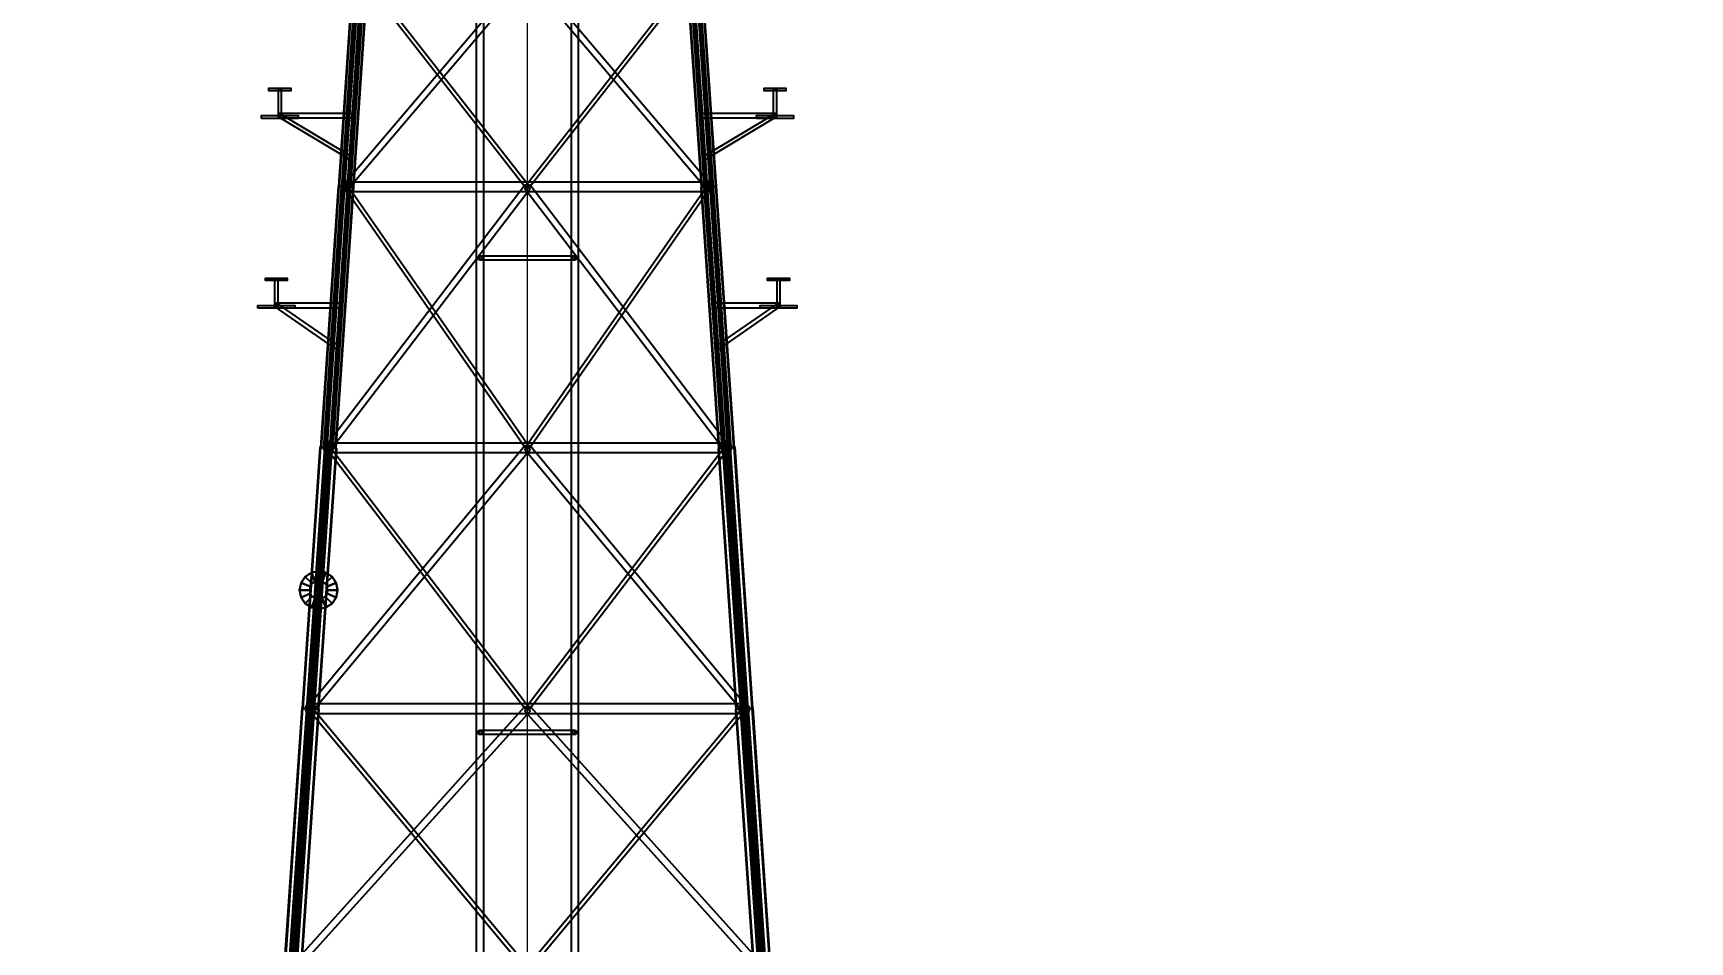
# Model space of a CAD drawing. Header units: millimetres. Extents: x -84906 to 117550, y -3000 to 338000.
# Drawn here: x -20848 to 49032, y 131172 to 169478 of the extents above; entities that cross this region are included whole.
import ezdxf

# ---------------------------------------------------------------- set-up
doc = ezdxf.new("R2010")
doc.units = ezdxf.units.MM
for name, color, linetype, lineweight in [('D-BMK-AXIS', 7, 'Continuous', 13), ('D-STR-CORE', 7, 'Continuous', 25), ('D-STR-DIM', 7, 'Continuous', 13), ('D-STR-STRC', 7, 'Continuous', 25)]:
    doc.layers.add(name, color=color, linetype=linetype, lineweight=lineweight)
doc.styles.add('OpenSansCondensed-Light', font='OpenSansCondensed-Light.ttf')
doc.styles.add('TOWER_UNICODE', font='Arial Unicode.ttf')
doc.dimstyles.new('EZDXF', dxfattribs={"dimtxt": 0.25, "dimasz": 0.175, "dimexe": 0.375, "dimexo": 0.125, "dimgap": 0.1, "dimtad": 1, "dimlfac": 100, "dimzin": 12, "dimdsep": 46, "dimtxsty": 'OpenSansCondensed-Light', "dimblk": 'ARCHTICK', "dimcen": 2.5, "dimazin": 3, "dimtfac": 0.5, "dimtmove": 2, "dimatfit": 3})

# ---------------------------------------------------------------- blocks, each defined once
blk = doc.blocks.new('_ARCHTICK')
at = {"color": 0, "linetype": 'BYBLOCK', "const_width": 0.15}
blk.add_lwpolyline([(-0.5, -0.5), (0.5, 0.5)], dxfattribs=at)

msp = doc.modelspace()

# ---------------------------------------------------------------- linework, layer by layer
at = {"layer": 'D-BMK-AXIS'}
msp.add_line((0, -3000), (0, 338000), dxfattribs=at)
at = {"layer": 'D-STR-CORE'}
for points in [[(-2160, 18300), (-1840, 18300), (-1840, 224550), (-2160, 224550)], [(-2160, 18300), (-1840, 18300), (-1840, 224550), (-2160, 224550)], [(1840, 18300), (2160, 18300), (2160, 224550), (1840, 224550)], [(1840, 18300), (2160, 18300), (2160, 224550), (1840, 224550)], [(-2000, 160090), (2000, 160090), (2000, 159910), (-2000, 159910)], [(2000, 159910), (-2000, 159910), (-2000, 160090), (2000, 160090)], [(-2000, 140090), (2000, 140090), (2000, 139910), (-2000, 139910)], [(2000, 139910), (-2000, 139910), (-2000, 140090), (2000, 140090)]]:
    msp.add_lwpolyline(points, close=True, dxfattribs=at)
for centre in [(-2000, 160000), (2000, 160000), (-2000, 140000), (2000, 140000)]:
    msp.add_circle(centre, 90, dxfattribs=at)
at = {"layer": 'D-STR-STRC'}
for points in [[(-7721.1, 162984), (-7956.4, 163016), (-7345.4, 172016), (-7110, 171984)], [(-7956.4, 163016), (-7943.6, 163016), (-7332.6, 172016), (-7345.4, 172016)], [(-7943.6, 163016), (-7956.4, 163016), (-7345.4, 172016), (-7332.6, 172016)], [(-7956.4, 163016), (-7721.1, 162984), (-7110, 171984), (-7345.4, 172016)], [(-7943.6, 163016), (-7830.9, 163000.7), (-7219.9, 172000.7), (-7332.6, 172016)], [(-7830.9, 163000.7), (-7943.6, 163016), (-7332.6, 172016), (-7219.9, 172000.7)], [(-7830.9, 163000.7), (-7475.1, 163000.7), (-6864.1, 172000.7), (-7219.9, 172000.7)], [(-7475.1, 163000.7), (-7830.9, 163000.7), (-7219.9, 172000.7), (-6864.1, 172000.7)], [(-7465.2, 162999.3), (-7821.1, 162999.3), (-7210, 171999.3), (-6854.2, 171999.3)], [(-7821.1, 162999.3), (-7708.3, 162984), (-7097.3, 171984), (-7210, 171999.3)], [(-7708.3, 162984), (-7821.1, 162999.3), (-7210, 171999.3), (-7097.3, 171984)], [(-7821.1, 162999.3), (-7465.2, 162999.3), (-6854.2, 171999.3), (-7210, 171999.3)], [(-7782.6, 163009.1), (-7171.6, 172009.1), (-6902.6, 171990.9), (-7513.6, 162990.9)], [(-6902.6, 171990.9), (-7513.6, 162990.9), (-7782.6, 163009.1), (-7171.6, 172009.1)], [(-7750.8, 163087.3), (-102.7, 172087.3), (102.7, 171912.7), (-7545.4, 162912.7)], [(102.7, 171912.7), (-7545.4, 162912.7), (-7750.8, 163087.3), (-102.7, 172087.3)], [(-7728.8, 163005.5), (-7117.8, 172005.5), (-6956.4, 171994.5), (-7567.4, 162994.5)], [(-6956.4, 171994.5), (-7567.4, 162994.5), (-7728.8, 163005.5), (-7117.8, 172005.5)], [(-7708.3, 162984), (-7721.1, 162984), (-7110, 171984), (-7097.3, 171984)], [(-7721.1, 162984), (-7708.3, 162984), (-7097.3, 171984), (-7110, 171984)], [(-7475.1, 163000.7), (-7587.8, 163016), (-6976.8, 172016), (-6864.1, 172000.7)], [(-7587.8, 163016), (-7575.1, 163016), (-6964.1, 172016), (-6976.8, 172016)], [(-7575.1, 163016), (-7587.8, 163016), (-6976.8, 172016), (-6964.1, 172016)], [(-7587.8, 163016), (-7475.1, 163000.7), (-6864.1, 172000.7), (-6976.8, 172016)], [(-7575.1, 163016), (-7339.8, 162984), (-6728.8, 171984), (-6964.1, 172016)], [(-7339.8, 162984), (-7575.1, 163016), (-6964.1, 172016), (-6728.8, 171984)], [(-7352.5, 162984), (-7465.2, 162999.3), (-6854.2, 171999.3), (-6741.5, 171984)], [(-7465.2, 162999.3), (-7352.5, 162984), (-6741.5, 171984), (-6854.2, 171999.3)], [(-7339.8, 162984), (-7352.5, 162984), (-6741.5, 171984), (-6728.8, 171984)], [(-7352.5, 162984), (-7339.8, 162984), (-6728.8, 171984), (-6741.5, 171984)], [(-6973.3, 172049.8), (63.7, 163049.8), (-63.7, 162950.2), (-7100.8, 171950.2)], [(-63.7, 162950.2), (-7100.8, 171950.2), (-6973.3, 172049.8), (63.7, 163049.8)], [(102.7, 172087.3), (7750.8, 163087.3), (7545.4, 162912.7), (-102.7, 171912.7)], [(7545.4, 162912.7), (-102.7, 171912.7), (102.7, 172087.3), (7750.8, 163087.3)], [(-63.7, 163049.8), (6973.3, 172049.8), (7100.8, 171950.2), (63.7, 162950.2)], [(7100.8, 171950.2), (63.7, 162950.2), (-63.7, 163049.8), (6973.3, 172049.8)], [(7339.8, 162984), (7575.1, 163016), (6964.1, 172016), (6728.8, 171984)], [(7575.1, 163016), (7339.8, 162984), (6728.8, 171984), (6964.1, 172016)], [(7352.5, 162984), (7339.8, 162984), (6728.8, 171984), (6741.5, 171984)], [(7339.8, 162984), (7352.5, 162984), (6741.5, 171984), (6728.8, 171984)], [(7465.2, 162999.3), (7352.5, 162984), (6741.5, 171984), (6854.2, 171999.3)], [(7352.5, 162984), (7465.2, 162999.3), (6854.2, 171999.3), (6741.5, 171984)], [(7821.1, 162999.3), (7465.2, 162999.3), (6854.2, 171999.3), (7210, 171999.3)], [(7465.2, 162999.3), (7821.1, 162999.3), (7210, 171999.3), (6854.2, 171999.3)], [(7587.8, 163016), (7475.1, 163000.7), (6864.1, 172000.7), (6976.8, 172016)], [(7475.1, 163000.7), (7587.8, 163016), (6976.8, 172016), (6864.1, 172000.7)], [(7475.1, 163000.7), (7830.9, 163000.7), (7219.9, 172000.7), (6864.1, 172000.7)], [(7830.9, 163000.7), (7475.1, 163000.7), (6864.1, 172000.7), (7219.9, 172000.7)], [(7513.6, 162990.9), (6902.6, 171990.9), (7171.6, 172009.1), (7782.6, 163009.1)], [(7171.6, 172009.1), (7782.6, 163009.1), (7513.6, 162990.9), (6902.6, 171990.9)], [(7567.4, 162994.5), (6956.4, 171994.5), (7117.8, 172005.5), (7728.8, 163005.5)], [(7117.8, 172005.5), (7728.8, 163005.5), (7567.4, 162994.5), (6956.4, 171994.5)], [(7575.1, 163016), (7587.8, 163016), (6976.8, 172016), (6964.1, 172016)], [(7587.8, 163016), (7575.1, 163016), (6964.1, 172016), (6976.8, 172016)], [(7708.3, 162984), (7821.1, 162999.3), (7210, 171999.3), (7097.3, 171984)], [(7821.1, 162999.3), (7708.3, 162984), (7097.3, 171984), (7210, 171999.3)], [(7721.1, 162984), (7708.3, 162984), (7097.3, 171984), (7110, 171984)], [(7708.3, 162984), (7721.1, 162984), (7110, 171984), (7097.3, 171984)], [(7956.4, 163016), (7721.1, 162984), (7110, 171984), (7345.4, 172016)], [(7721.1, 162984), (7956.4, 163016), (7345.4, 172016), (7110, 171984)], [(7830.9, 163000.7), (7943.6, 163016), (7332.6, 172016), (7219.9, 172000.7)], [(7943.6, 163016), (7830.9, 163000.7), (7219.9, 172000.7), (7332.6, 172016)], [(7943.6, 163016), (7956.4, 163016), (7345.4, 172016), (7332.6, 172016)], [(7956.4, 163016), (7943.6, 163016), (7332.6, 172016), (7345.4, 172016)], [(-10904, 167155), (-9984.8, 167155), (-9984.8, 167045), (-10904, 167045)], [(-9984.8, 167045), (-10904, 167045), (-10904, 167155), (-9984.8, 167155)], [(-10504.4, 165940), (-10504.4, 167100), (-10384.4, 167100), (-10384.4, 165940)], [(-10504.4, 165940), (-10504.4, 167100), (-10384.4, 167100), (-10384.4, 165940)], [(9984.8, 167155), (10904, 167155), (10904, 167045), (9984.8, 167045)], [(10904, 167045), (9984.8, 167045), (9984.8, 167155), (10904, 167155)], [(10384.4, 165940), (10384.4, 167100), (10504.4, 167100), (10504.4, 165940)], [(10384.4, 165940), (10384.4, 167100), (10504.4, 167100), (10504.4, 165940)], [(-11222.2, 165880), (-11222.2, 166000), (-9666.6, 166000), (-9666.6, 165880)], [(-11222.2, 165880), (-11222.2, 166000), (-9666.6, 166000), (-9666.6, 165880)], [(-7480.4, 164131.4), (-10485.5, 165931.4), (-10403.3, 166068.6), (-7398.2, 164268.6)], [(-7480.4, 164131.4), (-10485.5, 165931.4), (-10403.3, 166068.6), (-7398.2, 164268.6)], [(-7317.1, 165890), (-10444.4, 165890), (-10444.4, 166110), (-7317.1, 166110)], [(-7317.1, 165890), (-10444.4, 165890), (-10444.4, 166110), (-7317.1, 166110)], [(7317.1, 166110), (10444.4, 166110), (10444.4, 165890), (7317.1, 165890)], [(7317.1, 166110), (10444.4, 166110), (10444.4, 165890), (7317.1, 165890)], [(7398.2, 164268.6), (10403.3, 166068.6), (10485.5, 165931.4), (7480.4, 164131.4)], [(7398.2, 164268.6), (10403.3, 166068.6), (10485.5, 165931.4), (7480.4, 164131.4)], [(9666.6, 165880), (9666.6, 166000), (11222.2, 166000), (11222.2, 165880)], [(9666.6, 165880), (9666.6, 166000), (11222.2, 166000), (11222.2, 165880)], [(-8473.4, 151983.4), (-8716.4, 152016.6), (-7966.4, 163016.6), (-7723.4, 162983.4)], [(-8716.4, 152016.6), (-8703.7, 152016.6), (-7953.7, 163016.6), (-7966.4, 163016.6)], [(-8703.7, 152016.6), (-8716.4, 152016.6), (-7966.4, 163016.6), (-7953.7, 163016.6)], [(-8716.4, 152016.6), (-8473.4, 151983.4), (-7723.4, 162983.4), (-7966.4, 163016.6)], [(-8703.7, 152016.6), (-8587.1, 152000.7), (-7837.1, 163000.7), (-7953.7, 163016.6)], [(-8587.1, 152000.7), (-8703.7, 152016.6), (-7953.7, 163016.6), (-7837.1, 163000.7)], [(-8587.1, 152000.7), (-8218.8, 152000.7), (-7468.9, 163000.7), (-7837.1, 163000.7)], [(-8218.8, 152000.7), (-8587.1, 152000.7), (-7837.1, 163000.7), (-7468.9, 163000.7)], [(-8209, 151999.3), (-8577.3, 151999.3), (-7827.3, 162999.3), (-7459, 162999.3)], [(-8577.3, 151999.3), (-8460.7, 151983.4), (-7710.7, 162983.4), (-7827.3, 162999.3)], [(-8460.7, 151983.4), (-8577.3, 151999.3), (-7827.3, 162999.3), (-7710.7, 162983.4)], [(-8577.3, 151999.3), (-8209, 151999.3), (-7459, 162999.3), (-7827.3, 162999.3)], [(-8536.9, 152009.5), (-7787, 163009.5), (-7509.2, 162990.5), (-8259.2, 151990.5)], [(-7509.2, 162990.5), (-8259.2, 151990.5), (-8536.9, 152009.5), (-7787, 163009.5)], [(-8508.7, 152084.5), (-110.6, 163084.5), (110.6, 162915.5), (-8287.4, 151915.5)], [(110.6, 162915.5), (-8287.4, 151915.5), (-8508.7, 152084.5), (-110.6, 163084.5)], [(-8481.4, 152005.7), (-7731.4, 163005.7), (-7564.8, 162994.3), (-8314.7, 151994.3)], [(-7564.8, 162994.3), (-8314.7, 151994.3), (-8481.4, 152005.7), (-7731.4, 163005.7)], [(-8460.7, 151983.4), (-8473.4, 151983.4), (-7723.4, 162983.4), (-7710.7, 162983.4)], [(-8473.4, 151983.4), (-8460.7, 151983.4), (-7710.7, 162983.4), (-7723.4, 162983.4)], [(-8218.8, 152000.7), (-8335.4, 152016.6), (-7585.4, 163016.6), (-7468.9, 163000.7)], [(-8335.4, 152016.6), (-8322.7, 152016.6), (-7572.7, 163016.6), (-7585.4, 163016.6)], [(-8322.7, 152016.6), (-8335.4, 152016.6), (-7585.4, 163016.6), (-7572.7, 163016.6)], [(-8335.4, 152016.6), (-8218.8, 152000.7), (-7468.9, 163000.7), (-7585.4, 163016.6)], [(-8322.7, 152016.6), (-8079.7, 151983.4), (-7329.7, 162983.4), (-7572.7, 163016.6)], [(-8079.7, 151983.4), (-8322.7, 152016.6), (-7572.7, 163016.6), (-7329.7, 162983.4)], [(-8092.4, 151983.4), (-8209, 151999.3), (-7459, 162999.3), (-7342.5, 162983.4)], [(-8209, 151999.3), (-8092.4, 151983.4), (-7342.5, 162983.4), (-7459, 162999.3)], [(-8079.7, 151983.4), (-8092.4, 151983.4), (-7342.5, 162983.4), (-7329.7, 162983.4)], [(-8092.4, 151983.4), (-8079.7, 151983.4), (-7329.7, 162983.4), (-7342.5, 162983.4)], [(-7723.4, 162983.4), (-7966.4, 163016.6), (-7953.7, 163016.6), (-7837.1, 163000.7), (-7468.9, 163000.7), (-7585.4, 163016.6), (-7572.7, 163016.6), (-7329.7, 162983.4), (-7342.5, 162983.4), (-7459, 162999.3), (-7827.3, 162999.3), (-7710.7, 162983.4)], [(-7329.7, 162983.4), (-7572.7, 163016.6), (-7585.4, 163016.6), (-7468.9, 163000.7), (-7837.1, 163000.7), (-7953.7, 163016.6), (-7966.4, 163016.6), (-7723.4, 162983.4), (-7710.7, 162983.4), (-7827.3, 162999.3), (-7459, 162999.3), (-7342.5, 162983.4)], [(-7721.1, 162984), (-7956.4, 163016), (-7943.6, 163016), (-7830.9, 163000.7), (-7475.1, 163000.7), (-7587.8, 163016), (-7575.1, 163016), (-7339.8, 162984), (-7352.5, 162984), (-7465.2, 162999.3), (-7821.1, 162999.3), (-7708.3, 162984)], [(-7339.8, 162984), (-7575.1, 163016), (-7587.8, 163016), (-7475.1, 163000.7), (-7830.9, 163000.7), (-7943.6, 163016), (-7956.4, 163016), (-7721.1, 162984), (-7708.3, 162984), (-7821.1, 162999.3), (-7465.2, 162999.3), (-7352.5, 162984)], [(-7579.5, 163047.7), (68.6, 152047.7), (-68.6, 151952.3), (-7716.7, 162952.3)], [(-68.6, 151952.3), (-7716.7, 162952.3), (-7579.5, 163047.7), (68.6, 152047.7)], [(-7648.1, 163204), (7648.1, 163204), (7648.1, 162796), (-7648.1, 162796)], [(7648.1, 162796), (-7648.1, 162796), (-7648.1, 163204), (7648.1, 163204)], [(110.6, 163084.5), (8508.7, 152084.5), (8287.4, 151915.5), (-110.6, 162915.5)], [(8287.4, 151915.5), (-110.6, 162915.5), (110.6, 163084.5), (8508.7, 152084.5)], [(-68.6, 152047.7), (7579.5, 163047.7), (7716.7, 162952.3), (68.6, 151952.3)], [(7716.7, 162952.3), (68.6, 151952.3), (-68.6, 152047.7), (7579.5, 163047.7)], [(7329.7, 162983.4), (7572.7, 163016.6), (7585.4, 163016.6), (7468.9, 163000.7), (7837.1, 163000.7), (7953.7, 163016.6), (7966.4, 163016.6), (7723.4, 162983.4), (7710.7, 162983.4), (7827.3, 162999.3), (7459, 162999.3), (7342.5, 162983.4)], [(8079.7, 151983.4), (8322.7, 152016.6), (7572.7, 163016.6), (7329.7, 162983.4)], [(7723.4, 162983.4), (7966.4, 163016.6), (7953.7, 163016.6), (7837.1, 163000.7), (7468.9, 163000.7), (7585.4, 163016.6), (7572.7, 163016.6), (7329.7, 162983.4), (7342.5, 162983.4), (7459, 162999.3), (7827.3, 162999.3), (7710.7, 162983.4)], [(8322.7, 152016.6), (8079.7, 151983.4), (7329.7, 162983.4), (7572.7, 163016.6)], [(8092.4, 151983.4), (8079.7, 151983.4), (7329.7, 162983.4), (7342.5, 162983.4)], [(8079.7, 151983.4), (8092.4, 151983.4), (7342.5, 162983.4), (7329.7, 162983.4)], [(7339.8, 162984), (7575.1, 163016), (7587.8, 163016), (7475.1, 163000.7), (7830.9, 163000.7), (7943.6, 163016), (7956.4, 163016), (7721.1, 162984), (7708.3, 162984), (7821.1, 162999.3), (7465.2, 162999.3), (7352.5, 162984)], [(7721.1, 162984), (7956.4, 163016), (7943.6, 163016), (7830.9, 163000.7), (7475.1, 163000.7), (7587.8, 163016), (7575.1, 163016), (7339.8, 162984), (7352.5, 162984), (7465.2, 162999.3), (7821.1, 162999.3), (7708.3, 162984)], [(8209, 151999.3), (8092.4, 151983.4), (7342.5, 162983.4), (7459, 162999.3)], [(8092.4, 151983.4), (8209, 151999.3), (7459, 162999.3), (7342.5, 162983.4)], [(8577.3, 151999.3), (8209, 151999.3), (7459, 162999.3), (7827.3, 162999.3)], [(8209, 151999.3), (8577.3, 151999.3), (7827.3, 162999.3), (7459, 162999.3)], [(8335.4, 152016.6), (8218.8, 152000.7), (7468.9, 163000.7), (7585.4, 163016.6)], [(8218.8, 152000.7), (8335.4, 152016.6), (7585.4, 163016.6), (7468.9, 163000.7)], [(8218.8, 152000.7), (8587.1, 152000.7), (7837.1, 163000.7), (7468.9, 163000.7)], [(8587.1, 152000.7), (8218.8, 152000.7), (7468.9, 163000.7), (7837.1, 163000.7)], [(8259.2, 151990.5), (7509.2, 162990.5), (7787, 163009.5), (8536.9, 152009.5)], [(7787, 163009.5), (8536.9, 152009.5), (8259.2, 151990.5), (7509.2, 162990.5)], [(8314.7, 151994.3), (7564.8, 162994.3), (7731.4, 163005.7), (8481.4, 152005.7)], [(7731.4, 163005.7), (8481.4, 152005.7), (8314.7, 151994.3), (7564.8, 162994.3)], [(8322.7, 152016.6), (8335.4, 152016.6), (7585.4, 163016.6), (7572.7, 163016.6)], [(8335.4, 152016.6), (8322.7, 152016.6), (7572.7, 163016.6), (7585.4, 163016.6)], [(8460.7, 151983.4), (8577.3, 151999.3), (7827.3, 162999.3), (7710.7, 162983.4)], [(8577.3, 151999.3), (8460.7, 151983.4), (7710.7, 162983.4), (7827.3, 162999.3)], [(8473.4, 151983.4), (8460.7, 151983.4), (7710.7, 162983.4), (7723.4, 162983.4)], [(8460.7, 151983.4), (8473.4, 151983.4), (7723.4, 162983.4), (7710.7, 162983.4)], [(8716.4, 152016.6), (8473.4, 151983.4), (7723.4, 162983.4), (7966.4, 163016.6)], [(8473.4, 151983.4), (8716.4, 152016.6), (7966.4, 163016.6), (7723.4, 162983.4)], [(8587.1, 152000.7), (8703.7, 152016.6), (7953.7, 163016.6), (7837.1, 163000.7)], [(8703.7, 152016.6), (8587.1, 152000.7), (7837.1, 163000.7), (7953.7, 163016.6)], [(8703.7, 152016.6), (8716.4, 152016.6), (7966.4, 163016.6), (7953.7, 163016.6)], [(8716.4, 152016.6), (8703.7, 152016.6), (7953.7, 163016.6), (7966.4, 163016.6)], [(-11048.6, 159155), (-10129.4, 159155), (-10129.4, 159045), (-11048.6, 159045)], [(-10129.4, 159045), (-11048.6, 159045), (-11048.6, 159155), (-10129.4, 159155)], [(-10649, 157940), (-10649, 159100), (-10529, 159100), (-10529, 157940)], [(-10649, 157940), (-10649, 159100), (-10529, 159100), (-10529, 157940)], [(10129.4, 159155), (11048.6, 159155), (11048.6, 159045), (10129.4, 159045)], [(11048.6, 159045), (10129.4, 159045), (10129.4, 159155), (11048.6, 159155)], [(10529, 157940), (10529, 159100), (10649, 159100), (10649, 157940)], [(10529, 157940), (10529, 159100), (10649, 159100), (10649, 157940)], [(-11366.8, 157880), (-11366.8, 158000), (-9811.2, 158000), (-9811.2, 157880)], [(-11366.8, 157880), (-11366.8, 158000), (-9811.2, 158000), (-9811.2, 157880)], [(-8029.9, 156134.2), (-10634.5, 157934.2), (-10543.5, 158065.8), (-7938.9, 156265.8)], [(-8029.9, 156134.2), (-10634.5, 157934.2), (-10543.5, 158065.8), (-7938.9, 156265.8)], [(-7861.7, 157890), (-10589, 157890), (-10589, 158110), (-7861.7, 158110)], [(-7861.7, 157890), (-10589, 157890), (-10589, 158110), (-7861.7, 158110)], [(7861.7, 158110), (10589, 158110), (10589, 157890), (7861.7, 157890)], [(7861.7, 158110), (10589, 158110), (10589, 157890), (7861.7, 157890)], [(7938.9, 156265.8), (10543.5, 158065.8), (10634.5, 157934.2), (8029.9, 156134.2)], [(7938.9, 156265.8), (10543.5, 158065.8), (10634.5, 157934.2), (8029.9, 156134.2)], [(9811.2, 157880), (9811.2, 158000), (11366.8, 158000), (11366.8, 157880)], [(9811.2, 157880), (9811.2, 158000), (11366.8, 158000), (11366.8, 157880)], [(-9129.5, 140975.2), (-9493.4, 141024.8), (-8742.4, 152024.8), (-8378.6, 151975.2)], [(-9493.4, 141024.8), (-9476.4, 141024.8), (-8725.5, 152024.8), (-8742.4, 152024.8)], [(-9476.4, 141024.8), (-9493.4, 141024.8), (-8742.4, 152024.8), (-8725.5, 152024.8)], [(-9493.4, 141024.8), (-9129.5, 140975.2), (-8378.6, 151975.2), (-8742.4, 152024.8)], [(-9476.4, 141024.8), (-9300.8, 141000.9), (-8549.9, 152000.9), (-8725.5, 152024.8)], [(-9300.8, 141000.9), (-9476.4, 141024.8), (-8725.5, 152024.8), (-8549.9, 152000.9)], [(-9300.8, 141000.9), (-9009.8, 141000.9), (-8258.9, 152000.9), (-8549.9, 152000.9)], [(-9009.8, 141000.9), (-9300.8, 141000.9), (-8549.9, 152000.9), (-8258.9, 152000.9)], [(-9292.2, 141009.8), (-8541.3, 152009.8), (-8254.8, 151990.2), (-9005.7, 140990.2)], [(-8254.8, 151990.2), (-9005.7, 140990.2), (-9292.2, 141009.8), (-8541.3, 152009.8)], [(-8997.1, 140999.1), (-9288.1, 140999.1), (-8537.2, 151999.1), (-8246.2, 151999.1)], [(-9288.1, 140999.1), (-9112.5, 140975.2), (-8361.6, 151975.2), (-8537.2, 151999.1)], [(-9112.5, 140975.2), (-9288.1, 140999.1), (-8537.2, 151999.1), (-8361.6, 151975.2)], [(-9288.1, 140999.1), (-8997.1, 140999.1), (-8246.2, 151999.1), (-8537.2, 151999.1)], [(-9259.4, 141091.8), (-110.4, 152091.8), (110.4, 151908.2), (-9038.6, 140908.2)], [(110.4, 151908.2), (-9038.6, 140908.2), (-9259.4, 141091.8), (-110.4, 152091.8)], [(-9234.9, 141005.9), (-8484, 152005.9), (-8312.1, 151994.1), (-9063, 140994.1)], [(-8312.1, 151994.1), (-9063, 140994.1), (-9234.9, 141005.9), (-8484, 152005.9)], [(-9009.8, 141000.9), (-9185.4, 141024.8), (-8434.5, 152024.8), (-8258.9, 152000.9)], [(-9185.4, 141024.8), (-9168.4, 141024.8), (-8417.5, 152024.8), (-8434.5, 152024.8)], [(-9168.4, 141024.8), (-9185.4, 141024.8), (-8434.5, 152024.8), (-8417.5, 152024.8)], [(-9185.4, 141024.8), (-9009.8, 141000.9), (-8258.9, 152000.9), (-8434.5, 152024.8)], [(-9168.4, 141024.8), (-8804.6, 140975.2), (-8053.7, 151975.2), (-8417.5, 152024.8)], [(-8804.6, 140975.2), (-9168.4, 141024.8), (-8417.5, 152024.8), (-8053.7, 151975.2)], [(-9112.5, 140975.2), (-9129.5, 140975.2), (-8378.6, 151975.2), (-8361.6, 151975.2)], [(-9129.5, 140975.2), (-9112.5, 140975.2), (-8361.6, 151975.2), (-8378.6, 151975.2)], [(-8821.5, 140975.2), (-8997.1, 140999.1), (-8246.2, 151999.1), (-8070.6, 151975.2)], [(-8997.1, 140999.1), (-8821.5, 140975.2), (-8070.6, 151975.2), (-8246.2, 151999.1)], [(-8804.6, 140975.2), (-8821.5, 140975.2), (-8070.6, 151975.2), (-8053.7, 151975.2)], [(-8821.5, 140975.2), (-8804.6, 140975.2), (-8053.7, 151975.2), (-8070.6, 151975.2)], [(-8378.6, 151975.2), (-8742.4, 152024.8), (-8725.5, 152024.8), (-8549.9, 152000.9), (-8258.9, 152000.9), (-8434.5, 152024.8), (-8417.5, 152024.8), (-8053.7, 151975.2), (-8070.6, 151975.2), (-8246.2, 151999.1), (-8537.2, 151999.1), (-8361.6, 151975.2)], [(-8053.7, 151975.2), (-8417.5, 152024.8), (-8434.5, 152024.8), (-8258.9, 152000.9), (-8549.9, 152000.9), (-8725.5, 152024.8), (-8742.4, 152024.8), (-8378.6, 151975.2), (-8361.6, 151975.2), (-8537.2, 151999.1), (-8246.2, 151999.1), (-8070.6, 151975.2)], [(-8473.4, 151983.4), (-8716.4, 152016.6), (-8703.7, 152016.6), (-8587.1, 152000.7), (-8218.8, 152000.7), (-8335.4, 152016.6), (-8322.7, 152016.6), (-8079.7, 151983.4), (-8092.4, 151983.4), (-8209, 151999.3), (-8577.3, 151999.3), (-8460.7, 151983.4)], [(-8079.7, 151983.4), (-8322.7, 152016.6), (-8335.4, 152016.6), (-8218.8, 152000.7), (-8587.1, 152000.7), (-8703.7, 152016.6), (-8716.4, 152016.6), (-8473.4, 151983.4), (-8460.7, 151983.4), (-8577.3, 151999.3), (-8209, 151999.3), (-8092.4, 151983.4)], [(-8329.6, 152052.3), (68.5, 141052.3), (-68.5, 140947.7), (-8466.5, 151947.7)], [(-68.5, 140947.7), (-8466.5, 151947.7), (-8329.6, 152052.3), (68.5, 141052.3)], [(-8398, 152209.5), (8398, 152209.5), (8398, 151790.5), (-8398, 151790.5)], [(8398, 151790.5), (-8398, 151790.5), (-8398, 152209.5), (8398, 152209.5)], [(110.4, 152091.8), (9259.4, 141091.8), (9038.6, 140908.2), (-110.4, 151908.2)], [(9038.6, 140908.2), (-110.4, 151908.2), (110.4, 152091.8), (9259.4, 141091.8)], [(-68.5, 141052.3), (8329.6, 152052.3), (8466.5, 151947.7), (68.5, 140947.7)], [(8466.5, 151947.7), (68.5, 140947.7), (-68.5, 141052.3), (8329.6, 152052.3)], [(8053.7, 151975.2), (8417.5, 152024.8), (8434.5, 152024.8), (8258.9, 152000.9), (8549.9, 152000.9), (8725.5, 152024.8), (8742.4, 152024.8), (8378.6, 151975.2), (8361.6, 151975.2), (8537.2, 151999.1), (8246.2, 151999.1), (8070.6, 151975.2)], [(8804.6, 140975.2), (9168.4, 141024.8), (8417.5, 152024.8), (8053.7, 151975.2)], [(8378.6, 151975.2), (8742.4, 152024.8), (8725.5, 152024.8), (8549.9, 152000.9), (8258.9, 152000.9), (8434.5, 152024.8), (8417.5, 152024.8), (8053.7, 151975.2), (8070.6, 151975.2), (8246.2, 151999.1), (8537.2, 151999.1), (8361.6, 151975.2)], [(9168.4, 141024.8), (8804.6, 140975.2), (8053.7, 151975.2), (8417.5, 152024.8)], [(8821.5, 140975.2), (8804.6, 140975.2), (8053.7, 151975.2), (8070.6, 151975.2)], [(8804.6, 140975.2), (8821.5, 140975.2), (8070.6, 151975.2), (8053.7, 151975.2)], [(8997.1, 140999.1), (8821.5, 140975.2), (8070.6, 151975.2), (8246.2, 151999.1)], [(8821.5, 140975.2), (8997.1, 140999.1), (8246.2, 151999.1), (8070.6, 151975.2)], [(8079.7, 151983.4), (8322.7, 152016.6), (8335.4, 152016.6), (8218.8, 152000.7), (8587.1, 152000.7), (8703.7, 152016.6), (8716.4, 152016.6), (8473.4, 151983.4), (8460.7, 151983.4), (8577.3, 151999.3), (8209, 151999.3), (8092.4, 151983.4)], [(8473.4, 151983.4), (8716.4, 152016.6), (8703.7, 152016.6), (8587.1, 152000.7), (8218.8, 152000.7), (8335.4, 152016.6), (8322.7, 152016.6), (8079.7, 151983.4), (8092.4, 151983.4), (8209, 151999.3), (8577.3, 151999.3), (8460.7, 151983.4)], [(9288.1, 140999.1), (8997.1, 140999.1), (8246.2, 151999.1), (8537.2, 151999.1)], [(8997.1, 140999.1), (9288.1, 140999.1), (8537.2, 151999.1), (8246.2, 151999.1)], [(9005.7, 140990.2), (8254.8, 151990.2), (8541.3, 152009.8), (9292.2, 141009.8)], [(8541.3, 152009.8), (9292.2, 141009.8), (9005.7, 140990.2), (8254.8, 151990.2)], [(9185.4, 141024.8), (9009.8, 141000.9), (8258.9, 152000.9), (8434.5, 152024.8)], [(9009.8, 141000.9), (9185.4, 141024.8), (8434.5, 152024.8), (8258.9, 152000.9)], [(9009.8, 141000.9), (9300.8, 141000.9), (8549.9, 152000.9), (8258.9, 152000.9)], [(9300.8, 141000.9), (9009.8, 141000.9), (8258.9, 152000.9), (8549.9, 152000.9)], [(9063, 140994.1), (8312.1, 151994.1), (8484, 152005.9), (9234.9, 141005.9)], [(8484, 152005.9), (9234.9, 141005.9), (9063, 140994.1), (8312.1, 151994.1)], [(9112.5, 140975.2), (9288.1, 140999.1), (8537.2, 151999.1), (8361.6, 151975.2)], [(9288.1, 140999.1), (9112.5, 140975.2), (8361.6, 151975.2), (8537.2, 151999.1)], [(9129.5, 140975.2), (9112.5, 140975.2), (8361.6, 151975.2), (8378.6, 151975.2)], [(9112.5, 140975.2), (9129.5, 140975.2), (8378.6, 151975.2), (8361.6, 151975.2)], [(9493.4, 141024.8), (9129.5, 140975.2), (8378.6, 151975.2), (8742.4, 152024.8)], [(9129.5, 140975.2), (9493.4, 141024.8), (8742.4, 152024.8), (8378.6, 151975.2)], [(9168.4, 141024.8), (9185.4, 141024.8), (8434.5, 152024.8), (8417.5, 152024.8)], [(9185.4, 141024.8), (9168.4, 141024.8), (8417.5, 152024.8), (8434.5, 152024.8)], [(9300.8, 141000.9), (9476.4, 141024.8), (8725.5, 152024.8), (8549.9, 152000.9)], [(9476.4, 141024.8), (9300.8, 141000.9), (8549.9, 152000.9), (8725.5, 152024.8)], [(9476.4, 141024.8), (9493.4, 141024.8), (8742.4, 152024.8), (8725.5, 152024.8)], [(9493.4, 141024.8), (9476.4, 141024.8), (8725.5, 152024.8), (8742.4, 152024.8)], [(-8007.6, 146000), (-8068.5, 146306.1), (-8242, 146565.7), (-8501.5, 146739.1), (-8807.6, 146800), (-9113.8, 146739.1), (-9373.3, 146565.7), (-9546.7, 146306.1), (-9607.6, 146000), (-9546.7, 145693.9), (-9373.3, 145434.3), (-9113.8, 145260.9), (-8807.6, 145200), (-8501.5, 145260.9), (-8242, 145434.3), (-8068.5, 145693.9)], [(-8807.6, 146384), (-8954.6, 146354.8), (-9113.8, 146739.1), (-8807.6, 146800)], [(-8660.7, 146354.8), (-8807.6, 146384), (-8807.6, 146800), (-8501.5, 146739.1)], [(-9162.4, 146147), (-9191.6, 146000), (-9607.6, 146000), (-9546.7, 146306.1)], [(-9079.2, 146271.5), (-9162.4, 146147), (-9546.7, 146306.1), (-9373.3, 146565.7)], [(-8954.6, 146354.8), (-9079.2, 146271.5), (-9373.3, 146565.7), (-9113.8, 146739.1)], [(-8423.6, 146000), (-8452.9, 146147), (-8536.1, 146271.5), (-8660.7, 146354.8), (-8807.6, 146384), (-8954.6, 146354.8), (-9079.2, 146271.5), (-9162.4, 146147), (-9191.6, 146000), (-9162.4, 145853), (-9079.2, 145728.5), (-8954.6, 145645.2), (-8807.6, 145616), (-8660.7, 145645.2), (-8536.1, 145728.5), (-8452.9, 145853)], [(-8892.6, 145650), (-8892.6, 146350), (-8722.6, 146350), (-8722.6, 145650)], [(-8536.1, 146271.5), (-8660.7, 146354.8), (-8501.5, 146739.1), (-8242, 146565.7)], [(-8452.9, 146147), (-8536.1, 146271.5), (-8242, 146565.7), (-8068.5, 146306.1)], [(-8423.6, 146000), (-8452.9, 146147), (-8068.5, 146306.1), (-8007.6, 146000)], [(-9191.6, 146000), (-9162.4, 145853), (-9546.7, 145693.9), (-9607.6, 146000)], [(-9162.4, 145853), (-9079.2, 145728.5), (-9373.3, 145434.3), (-9546.7, 145693.9)], [(-9079.2, 145728.5), (-8954.6, 145645.2), (-9113.8, 145260.9), (-9373.3, 145434.3)], [(-8954.6, 145645.2), (-8807.6, 145616), (-8807.6, 145200), (-9113.8, 145260.9)], [(-9000.4, 144204.8), (-8877.5, 146004.8), (-8737.8, 145995.2), (-8860.7, 144195.2)], [(-8807.6, 145616), (-8660.7, 145645.2), (-8501.5, 145260.9), (-8807.6, 145200)], [(-8660.7, 145645.2), (-8536.1, 145728.5), (-8242, 145434.3), (-8501.5, 145260.9)], [(-8536.1, 145728.5), (-8452.9, 145853), (-8068.5, 145693.9), (-8242, 145434.3)], [(-8452.9, 145853), (-8423.6, 146000), (-8007.6, 146000), (-8068.5, 145693.9)], [(-9149, 141215), (9149, 141215), (9149, 140785), (-9149, 140785)], [(9149, 140785), (-9149, 140785), (-9149, 141215), (9149, 141215)], [(-9879.9, 129974.4), (-10254.9, 130025.6), (-9503.9, 141025.6), (-9128.9, 140974.4)], [(-10254.9, 130025.6), (-10238, 130025.6), (-9486.9, 141025.6), (-9503.9, 141025.6)], [(-10238, 130025.6), (-10254.9, 130025.6), (-9503.9, 141025.6), (-9486.9, 141025.6)], [(-10254.9, 130025.6), (-9879.9, 129974.4), (-9128.9, 140974.4), (-9503.9, 141025.6)], [(-10238, 130025.6), (-10056.8, 130000.9), (-9305.8, 141000.9), (-9486.9, 141025.6)], [(-10056.8, 130000.9), (-10238, 130025.6), (-9486.9, 141025.6), (-9305.8, 141000.9)], [(-10056.8, 130000.9), (-9755.9, 130000.9), (-9004.8, 141000.9), (-9305.8, 141000.9)], [(-9755.9, 130000.9), (-10056.8, 130000.9), (-9305.8, 141000.9), (-9004.8, 141000.9)], [(-10047.7, 130010.1), (-9296.6, 141010.1), (-9001.3, 140989.9), (-9752.3, 129989.9)], [(-9001.3, 140989.9), (-9752.3, 129989.9), (-10047.7, 130010.1), (-9296.6, 141010.1)], [(-9743.2, 129999.1), (-10044.1, 129999.1), (-9293.1, 140999.1), (-8992.2, 140999.1)], [(-10044.1, 129999.1), (-9863, 129974.4), (-9111.9, 140974.4), (-9293.1, 140999.1)], [(-9863, 129974.4), (-10044.1, 129999.1), (-9293.1, 140999.1), (-9111.9, 140974.4)], [(-10044.1, 129999.1), (-9743.2, 129999.1), (-8992.2, 140999.1), (-9293.1, 140999.1)], [(-10010, 130099), (-110, 141099), (110, 140901), (-9790, 129901)], [(110, 140901), (-9790, 129901), (-10010, 130099), (-110, 141099)], [(-9988.6, 130006), (-9237.6, 141006), (-9060.4, 140994), (-9811.4, 129994)], [(-9060.4, 140994), (-9811.4, 129994), (-9988.6, 130006), (-9237.6, 141006)], [(-9755.9, 130000.9), (-9937, 130025.6), (-9186, 141025.6), (-9004.8, 141000.9)], [(-9937, 130025.6), (-9920.1, 130025.6), (-9169, 141025.6), (-9186, 141025.6)], [(-9920.1, 130025.6), (-9937, 130025.6), (-9186, 141025.6), (-9169, 141025.6)], [(-9937, 130025.6), (-9755.9, 130000.9), (-9004.8, 141000.9), (-9186, 141025.6)], [(-9920.1, 130025.6), (-9545.1, 129974.4), (-8794, 140974.4), (-9169, 141025.6)], [(-9545.1, 129974.4), (-9920.1, 130025.6), (-9169, 141025.6), (-8794, 140974.4)], [(-9863, 129974.4), (-9879.9, 129974.4), (-9128.9, 140974.4), (-9111.9, 140974.4)], [(-9879.9, 129974.4), (-9863, 129974.4), (-9111.9, 140974.4), (-9128.9, 140974.4)], [(-9562, 129974.4), (-9743.2, 129999.1), (-8992.2, 140999.1), (-8811, 140974.4)], [(-9743.2, 129999.1), (-9562, 129974.4), (-8811, 140974.4), (-8992.2, 140999.1)], [(-9545.1, 129974.4), (-9562, 129974.4), (-8811, 140974.4), (-8794, 140974.4)], [(-9562, 129974.4), (-9545.1, 129974.4), (-8794, 140974.4), (-8811, 140974.4)], [(-9128.9, 140974.4), (-9503.9, 141025.6), (-9486.9, 141025.6), (-9305.8, 141000.9), (-9004.8, 141000.9), (-9186, 141025.6), (-9169, 141025.6), (-8794, 140974.4), (-8811, 140974.4), (-8992.2, 140999.1), (-9293.1, 140999.1), (-9111.9, 140974.4)], [(-8794, 140974.4), (-9169, 141025.6), (-9186, 141025.6), (-9004.8, 141000.9), (-9305.8, 141000.9), (-9486.9, 141025.6), (-9503.9, 141025.6), (-9128.9, 140974.4), (-9111.9, 140974.4), (-9293.1, 140999.1), (-8992.2, 140999.1), (-8811, 140974.4)], [(-9129.5, 140975.2), (-9493.4, 141024.8), (-9476.4, 141024.8), (-9300.8, 141000.9), (-9009.8, 141000.9), (-9185.4, 141024.8), (-9168.4, 141024.8), (-8804.6, 140975.2), (-8821.5, 140975.2), (-8997.1, 140999.1), (-9288.1, 140999.1), (-9112.5, 140975.2)], [(-8804.6, 140975.2), (-9168.4, 141024.8), (-9185.4, 141024.8), (-9009.8, 141000.9), (-9300.8, 141000.9), (-9476.4, 141024.8), (-9493.4, 141024.8), (-9129.5, 140975.2), (-9112.5, 140975.2), (-9288.1, 140999.1), (-8997.1, 140999.1), (-8821.5, 140975.2)], [(-9080.7, 141056.8), (68.3, 130056.8), (-68.3, 129943.2), (-9217.2, 140943.2)], [(-68.3, 129943.2), (-9217.2, 140943.2), (-9080.7, 141056.8), (68.3, 130056.8)], [(110, 141099), (10010, 130099), (9790, 129901), (-110, 140901)], [(9790, 129901), (-110, 140901), (110, 141099), (10010, 130099)], [(-68.3, 130056.8), (9080.7, 141056.8), (9217.2, 140943.2), (68.3, 129943.2)], [(9217.2, 140943.2), (68.3, 129943.2), (-68.3, 130056.8), (9080.7, 141056.8)], [(8794, 140974.4), (9169, 141025.6), (9186, 141025.6), (9004.8, 141000.9), (9305.8, 141000.9), (9486.9, 141025.6), (9503.9, 141025.6), (9128.9, 140974.4), (9111.9, 140974.4), (9293.1, 140999.1), (8992.2, 140999.1), (8811, 140974.4)], [(9545.1, 129974.4), (9920.1, 130025.6), (9169, 141025.6), (8794, 140974.4)], [(9128.9, 140974.4), (9503.9, 141025.6), (9486.9, 141025.6), (9305.8, 141000.9), (9004.8, 141000.9), (9186, 141025.6), (9169, 141025.6), (8794, 140974.4), (8811, 140974.4), (8992.2, 140999.1), (9293.1, 140999.1), (9111.9, 140974.4)], [(9920.1, 130025.6), (9545.1, 129974.4), (8794, 140974.4), (9169, 141025.6)], [(9562, 129974.4), (9545.1, 129974.4), (8794, 140974.4), (8811, 140974.4)], [(9545.1, 129974.4), (9562, 129974.4), (8811, 140974.4), (8794, 140974.4)], [(8804.6, 140975.2), (9168.4, 141024.8), (9185.4, 141024.8), (9009.8, 141000.9), (9300.8, 141000.9), (9476.4, 141024.8), (9493.4, 141024.8), (9129.5, 140975.2), (9112.5, 140975.2), (9288.1, 140999.1), (8997.1, 140999.1), (8821.5, 140975.2)], [(9129.5, 140975.2), (9493.4, 141024.8), (9476.4, 141024.8), (9300.8, 141000.9), (9009.8, 141000.9), (9185.4, 141024.8), (9168.4, 141024.8), (8804.6, 140975.2), (8821.5, 140975.2), (8997.1, 140999.1), (9288.1, 140999.1), (9112.5, 140975.2)], [(9743.2, 129999.1), (9562, 129974.4), (8811, 140974.4), (8992.2, 140999.1)], [(9562, 129974.4), (9743.2, 129999.1), (8992.2, 140999.1), (8811, 140974.4)], [(10044.1, 129999.1), (9743.2, 129999.1), (8992.2, 140999.1), (9293.1, 140999.1)], [(9743.2, 129999.1), (10044.1, 129999.1), (9293.1, 140999.1), (8992.2, 140999.1)], [(9752.3, 129989.9), (9001.3, 140989.9), (9296.6, 141010.1), (10047.7, 130010.1)], [(9296.6, 141010.1), (10047.7, 130010.1), (9752.3, 129989.9), (9001.3, 140989.9)], [(9937, 130025.6), (9755.9, 130000.9), (9004.8, 141000.9), (9186, 141025.6)], [(9755.9, 130000.9), (9937, 130025.6), (9186, 141025.6), (9004.8, 141000.9)], [(9755.9, 130000.9), (10056.8, 130000.9), (9305.8, 141000.9), (9004.8, 141000.9)], [(10056.8, 130000.9), (9755.9, 130000.9), (9004.8, 141000.9), (9305.8, 141000.9)], [(9811.4, 129994), (9060.4, 140994), (9237.6, 141006), (9988.6, 130006)], [(9237.6, 141006), (9988.6, 130006), (9811.4, 129994), (9060.4, 140994)], [(9863, 129974.4), (10044.1, 129999.1), (9293.1, 140999.1), (9111.9, 140974.4)], [(10044.1, 129999.1), (9863, 129974.4), (9111.9, 140974.4), (9293.1, 140999.1)], [(9879.9, 129974.4), (9863, 129974.4), (9111.9, 140974.4), (9128.9, 140974.4)], [(9863, 129974.4), (9879.9, 129974.4), (9128.9, 140974.4), (9111.9, 140974.4)], [(10254.9, 130025.6), (9879.9, 129974.4), (9128.9, 140974.4), (9503.9, 141025.6)], [(9879.9, 129974.4), (10254.9, 130025.6), (9503.9, 141025.6), (9128.9, 140974.4)], [(9920.1, 130025.6), (9937, 130025.6), (9186, 141025.6), (9169, 141025.6)], [(9937, 130025.6), (9920.1, 130025.6), (9169, 141025.6), (9186, 141025.6)], [(10056.8, 130000.9), (10238, 130025.6), (9486.9, 141025.6), (9305.8, 141000.9)], [(10238, 130025.6), (10056.8, 130000.9), (9305.8, 141000.9), (9486.9, 141025.6)], [(10238, 130025.6), (10254.9, 130025.6), (9503.9, 141025.6), (9486.9, 141025.6)], [(10254.9, 130025.6), (10238, 130025.6), (9486.9, 141025.6), (9503.9, 141025.6)]]:
    msp.add_lwpolyline(points, close=True, dxfattribs=at)
for centre, radius in [((-7648.1, 163000), 204), ((7648.1, 163000), 204), ((-8398, 152000), 209.5), ((8398, 152000), 209.5), ((-8807.6, 146000), 95), ((-8807.6, 146000), 65), ((-9149, 141000), 215), ((9149, 141000), 215)]:
    msp.add_circle(centre, radius, dxfattribs=at)

# ---------------------------------------------------------------- dimensions: what is measured, and where the dimension line sits
at = {"layer": 'D-STR-DIM'}
for base, p2 in [((-79000, 0), (0, 333000)), ((116500, 0), (0, 223550))]:
    msp.add_linear_dim(base=base, p1=(0, 0), p2=p2, angle=90, dimstyle='EZDXF', override={"dimtxt": 4200, "dimasz": 1875, "dimexe": 1050, "dimexo": 900, "dimgap": 1050, "dimtad": 1, "dimdec": 0, "dimlfac": 1, "dimlunit": 2, "dimtxsty": 'TOWER_UNICODE', "dimclrd": 7, "dimclre": 7, "dimclrt": 7}, dxfattribs=at).render()

doc.saveas('drawing.dxf')
